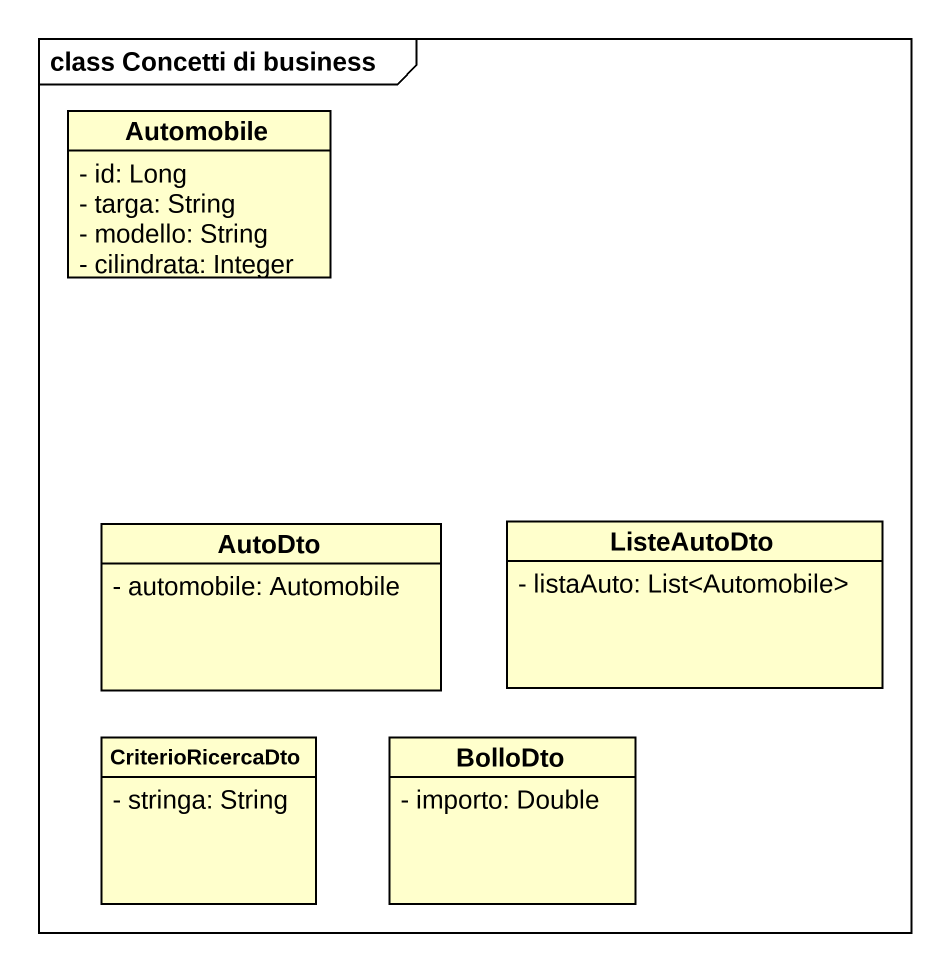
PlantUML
@startuml
mainframe class Concetti di business
hide circle
hide empty members
skinparam classAttributeIconSize 0
class Automobile {
  - id: Long
  - targa: String
  - modello: String
  - cilindrata: Integer
}
class AutoDto {
  - automobile: Automobile
}
class ListeAutoDto {
  - listaAuto: List<Automobile>
}
class CriterioRicercaDto {
  - stringa: String
}
class BolloDto {
  - importo: Double
}
@enduml
